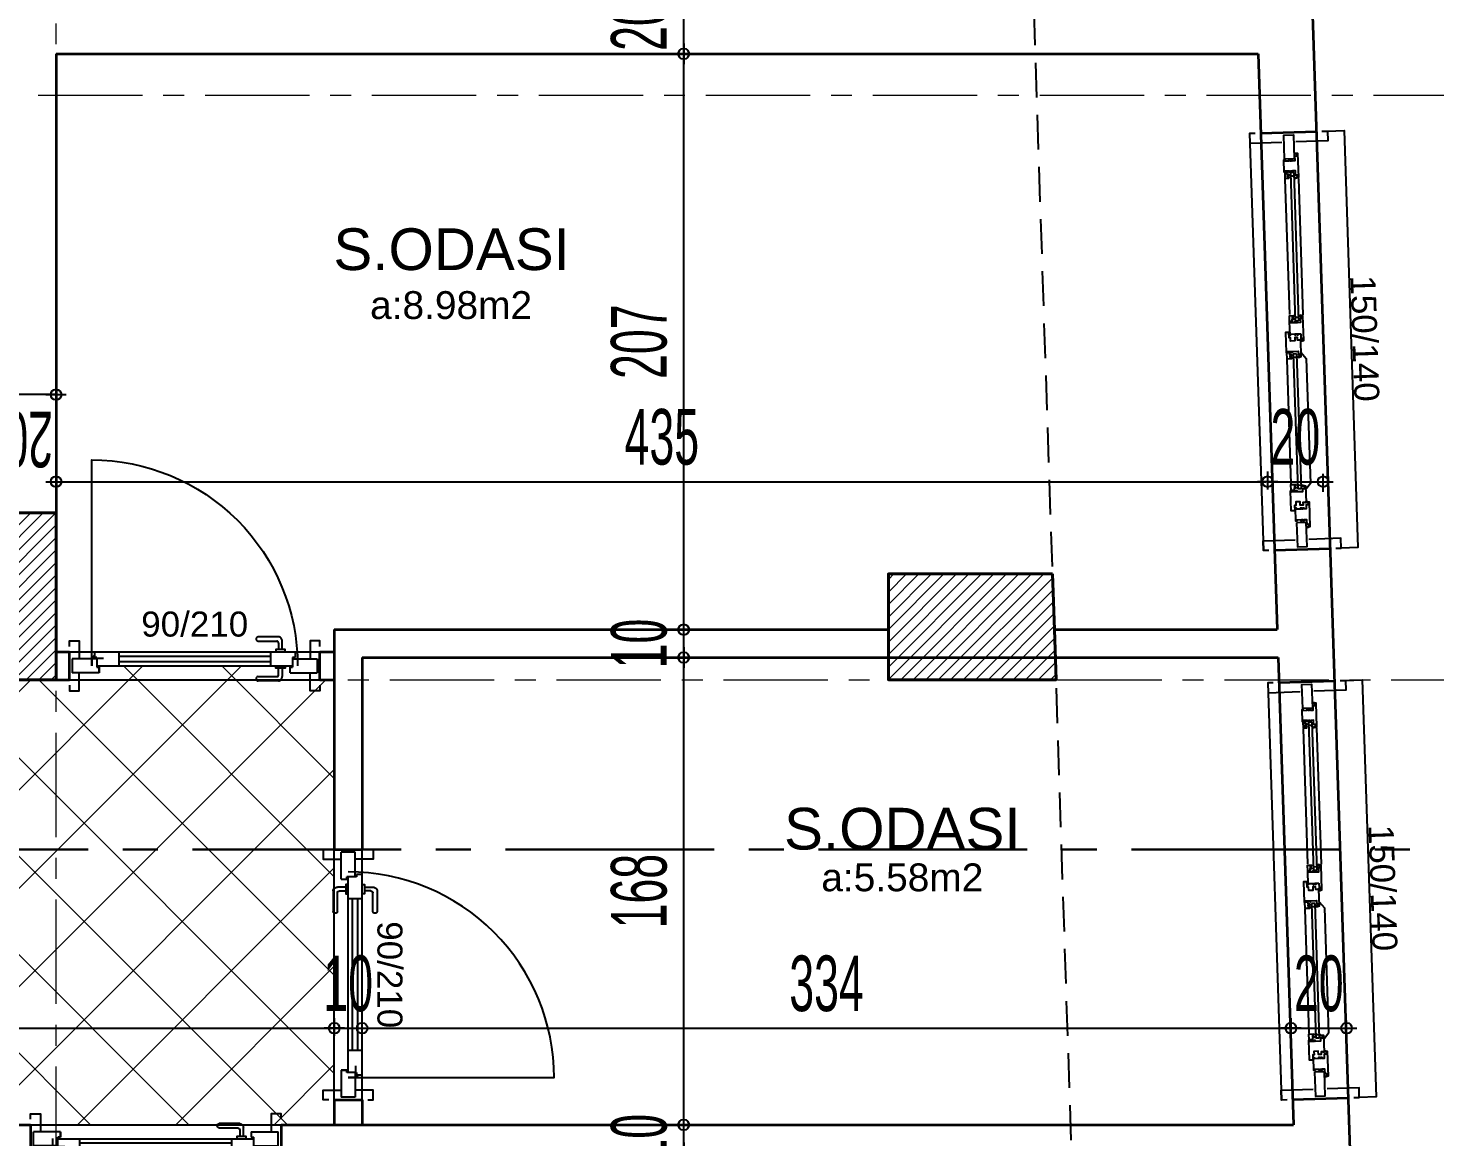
# Model space of a CAD drawing. Extents: x 386248 to 427517, y 4539405 to 4542296.
# Drawn here: x 394854 to 395360, y 4540521 to 4540920 of the extents above; entities that cross this region are included whole.
import ezdxf
from ezdxf.enums import TextEntityAlignment as Align

# ---------------------------------------------------------------- set-up
doc = ezdxf.new("R2010")
doc.units = 0
for name, pattern in [('CENTER', [2, 1.25, -0.25, 0.25, -0.25]), ('CENTER2', [1.125, 0.75, -0.125, 0.125, -0.125]), ('CENTERX2', [4, 2.5, -0.5, 0.5, -0.5]), ('DASHED2', [0.375, 0.25, -0.125]), ('DUZ', [0])]:
    doc.linetypes.add(name, pattern=pattern)
for name, color, linetype, lineweight in [('AKS', 251, 'CENTERX2', 20), ('DUVAR', 4, 'Continuous', 35), ('GOR1', 51, 'Continuous', 25), ('kolon', 1, 'Continuous', 40), ('OLCU10', 2, 'Continuous', 25), ('tarama kolon', 8, 'Continuous', 13), ('tarama ıslak zemin', 216, 'Continuous', 9), ('ölçü20', 1, 'Continuous', 20)]:
    doc.layers.add(name, color=color, linetype=linetype, lineweight=lineweight)
for name, color, linetype in [('alan', 7, 'Continuous'), ('DIM', 7, 'Continuous'), ('duvar-kesim', 250, 'Continuous'), ('kapi', 16, 'Continuous'), ('kapi-yazi', 140, 'Continuous'), ('mahal', 7, 'Continuous'), ('penc-yazi', 7, 'Continuous'), ('pencere', 7, 'Continuous'), ('Standart', 7, 'Continuous'), ('Y-IMAR', 15, 'DUZ')]:
    doc.layers.add(name, color=color, linetype=linetype)
doc.styles.add('Dış Ölçü', font='', dxfattribs={"height": 12})
doc.styles.get("Standard").update_dxf_attribs({"font": 'arial.ttf'})
doc.styles.add('T', font='ISOt.shx', dxfattribs={"width": 0.6})
doc.styles.get('Dış Ölçü').set_extended_font_data('Arial')
doc.dimstyles.new('DOT2', dxfattribs={"dimtxt": 20, "dimasz": 0.7, "dimexe": 5, "dimexo": 5, "dimgap": 6, "dimtad": 1, "dimdec": 0, "dimdsep": 46, "dimtxsty": 'T', "dimblk1": 'SEL2', "dimblk2": 'SEL2', "dimsah": 1, "dimcen": 0, "dimse1": 1, "dimse2": 1, "dimclrd": 256, "dimclre": 256, "dimclrt": 256, "dimadec": 0, "dimazin": 0, "dimtfac": 1, "dimtdec": 0, "dimtix": 1, "dimtmove": 2, "dimatfit": 3, "dimldrblk": 'SEL2', "dimfxl": 1, "dimtolj": 1, "dimtzin": 0, "dimarcsym": 0})

# ---------------------------------------------------------------- blocks, each defined once
blk = doc.blocks.new('fm-door1')
at = {"linetype": 'Continuous'}
for p, q in [((0, 2.5), (0, -2.5)), ((10, 2.5), (0, 2.5)), ((7.97, 3.18), (7.97, -0.03)), ((8.4, 2.76), (12.78, 2.76)), ((9, 5), (91, 5)), ((9, 5), (9, 3)), ((10, 3), (9, 3)), ((10, 3), (10, -0.5)), ((10, 3), (10, -0.5)), ((10, 0), (90, 0)), ((19, 5), (19, 0)), ((81, 5), (81, 0)), ((91, 3), (90, 3)), ((90, 3), (90, -0.5)), ((90, 2.5), (100, 2.5)), ((91, 5), (91, 3)), ((100, 2.5), (100, -2.5)), ((11, -2.5), (0, -2.5)), ((10, -0.5), (11, -0.5)), ((11, -0.5), (10, -0.5)), ((11, -0.5), (11, -2.5)), ((11, -2.5), (11, -0.5)), ((89, -2.5), (89, -0.5)), ((89, -0.5), (90, -0.5)), ((89, -2.5), (100, -2.5))]:
    blk.add_line(p, q, dxfattribs=at)
at = {"color": 8, "linetype": 'Continuous'}
for p, q in [((19, 3.5), (81, 3.5)), ((19, 1.5), (81, 1.5))]:
    blk.add_line(p, q, dxfattribs=at)
at = {"linetype": 'Continuous'}
for points in [[(85.76, 5.81), (85.76, 8.89, 0.414214), (84.24, 10.41), (75.86, 10.41, 1), (75.86, 8.89), (83.48, 8.89, -0.414214), (84.24, 8.13), (84.24, 5.81)], [(85.76, -0.81), (85.76, -3.89, -0.414214), (84.24, -5.41), (75.86, -5.41, -1), (75.86, -3.89), (83.48, -3.89, 0.414214), (84.24, -3.13), (84.24, -0.81)]]:
    blk.add_lwpolyline(points, format="xyb", dxfattribs=at)
for points in [[(86.9, 5), (86.9, 5.81), (83.1, 5.81), (83.1, 5)], [(86.9, 0), (86.9, -0.81), (83.1, -0.81), (83.1, 0)]]:
    blk.add_lwpolyline(points, dxfattribs=at)
blk.add_circle((8.4, 3.18), 0.426, dxfattribs=at)
blk = doc.blocks.new('SEL2')
at = {"layer": 'OLCU10'}
for p, q in [((5.25, 0), (-5.25, 0)), ((0, 5.25), (0, -3.95))]:
    blk.add_line(p, q, dxfattribs=at)
blk.add_circle((0, 0), 2.75, dxfattribs=at)
blk = doc.blocks.new('*D1990')
at = {"layer": 'Defpoints', "color": 0}
for p in [(395090.1, 4540525.76), (395100.7, 4540525.76), (395100.7, 4540515.76)]:
    blk.add_point(p, dxfattribs=at)
at = {"layer": 'DIM', "lineweight": -2}
for p, q in [((395090.1, 4540526.46), (395090.1, 4540527.16)), ((395090.1, 4540515.76), (395090.1, 4540525.76)), ((395090.1, 4540515.06), (395090.1, 4540514.36))]:
    blk.add_line(p, q, dxfattribs=at)
at = {"layer": 'DIM', "linetype": 'ByBlock', "lineweight": -2, "xscale": 0.7, "yscale": 0.7, "zscale": 0.7}
for p, rotation in [((395090.1, 4540525.76), 270), ((395090.1, 4540515.76), 90)]:
    blk.add_blockref('SEL2', p, dxfattribs=dict(at, rotation=rotation))
at = {"layer": 'DIM', "insert": (395074.1, 4540520.76), "char_height": 20, "attachment_point": 5, "rotation": 90, "style": 'T'}
blk.add_mtext('\\A1;10', dxfattribs=at)
blk = doc.blocks.new('*D1991')
at = {"layer": 'Defpoints', "color": 0}
for p in [(395090.1, 4540693.76), (395100.7, 4540693.76), (395100.7, 4540525.76)]:
    blk.add_point(p, dxfattribs=at)
at = {"layer": 'DIM', "lineweight": -2}
blk.add_line((395090.1, 4540526.46), (395090.1, 4540693.06), dxfattribs=at)
at = {"layer": 'DIM', "linetype": 'ByBlock', "lineweight": -2, "xscale": 0.7, "yscale": 0.7, "zscale": 0.7}
for p, rotation in [((395090.1, 4540693.76), 90), ((395090.1, 4540525.76), 270)]:
    blk.add_blockref('SEL2', p, dxfattribs=dict(at, rotation=rotation))
at = {"layer": 'DIM', "insert": (395074.1, 4540609.76), "char_height": 20, "attachment_point": 5, "rotation": 90, "style": 'T'}
blk.add_mtext('\\A1;168', dxfattribs=at)
blk = doc.blocks.new('*D1992')
at = {"layer": 'Defpoints', "color": 0}
for p in [(395090.1, 4540703.76), (395108.37, 4540703.76), (395100.7, 4540693.76)]:
    blk.add_point(p, dxfattribs=at)
at = {"layer": 'DIM', "lineweight": -2}
for p, q in [((395090.1, 4540704.46), (395090.1, 4540705.16)), ((395090.1, 4540693.76), (395090.1, 4540703.76)), ((395090.1, 4540693.06), (395090.1, 4540692.36))]:
    blk.add_line(p, q, dxfattribs=at)
at = {"layer": 'DIM', "linetype": 'ByBlock', "lineweight": -2, "xscale": 0.7, "yscale": 0.7, "zscale": 0.7}
for p, rotation in [((395090.1, 4540703.76), 270), ((395090.1, 4540693.76), 90)]:
    blk.add_blockref('SEL2', p, dxfattribs=dict(at, rotation=rotation))
at = {"layer": 'DIM', "insert": (395074.1, 4540698.76), "char_height": 20, "attachment_point": 5, "rotation": 90, "style": 'T'}
blk.add_mtext('\\A1;10', dxfattribs=at)
blk = doc.blocks.new('*D1993')
at = {"layer": 'Defpoints', "color": 0}
for p in [(395090.1, 4540910.76), (395108.37, 4540910.76), (395108.37, 4540703.76)]:
    blk.add_point(p, dxfattribs=at)
at = {"layer": 'DIM', "lineweight": -2}
blk.add_line((395090.1, 4540704.46), (395090.1, 4540910.06), dxfattribs=at)
at = {"layer": 'DIM', "linetype": 'ByBlock', "lineweight": -2, "xscale": 0.7, "yscale": 0.7, "zscale": 0.7}
for p, rotation in [((395090.1, 4540910.76), 90), ((395090.1, 4540703.76), 270)]:
    blk.add_blockref('SEL2', p, dxfattribs=dict(at, rotation=rotation))
at = {"layer": 'DIM', "insert": (395074.1, 4540807.26), "char_height": 20, "attachment_point": 5, "rotation": 90, "style": 'T'}
blk.add_mtext('\\A1;207', dxfattribs=at)
blk = doc.blocks.new('*D1994')
at = {"layer": 'Defpoints', "color": 0}
for p in [(395090.1, 4540930.76), (395108.37, 4540930.76), (395108.37, 4540910.76)]:
    blk.add_point(p, dxfattribs=at)
at = {"layer": 'DIM', "lineweight": -2}
for p, q in [((395090.1, 4540931.46), (395090.1, 4540932.16)), ((395090.1, 4540910.76), (395090.1, 4540930.76)), ((395090.1, 4540910.06), (395090.1, 4540909.36))]:
    blk.add_line(p, q, dxfattribs=at)
at = {"layer": 'DIM', "linetype": 'ByBlock', "lineweight": -2, "xscale": 0.7, "yscale": 0.7, "zscale": 0.7}
for p, rotation in [((395090.1, 4540930.76), 270), ((395090.1, 4540910.76), 90)]:
    blk.add_blockref('SEL2', p, dxfattribs=dict(at, rotation=rotation))
at = {"layer": 'DIM', "insert": (395074.1, 4540920.76), "char_height": 20, "attachment_point": 5, "rotation": 90, "style": 'T'}
blk.add_mtext('\\A1;20', dxfattribs=at)
blk = doc.blocks.new('*D2009')
at = {"layer": 'Defpoints', "color": 0}
for p in [(394484.52, 4540582.93), (394964.52, 4540582.93), (394964.52, 4540560.48)]:
    blk.add_point(p, dxfattribs=at)
at = {"layer": 'DIM', "lineweight": -2}
blk.add_line((394485.22, 4540560.48), (394963.82, 4540560.48), dxfattribs=at)
at = {"layer": 'DIM', "linetype": 'ByBlock', "lineweight": -2, "xscale": 0.7, "yscale": 0.7, "zscale": 0.7, "rotation": 180}
blk.add_blockref('SEL2', (394484.52, 4540560.48), dxfattribs=at)
at = {"layer": 'DIM', "linetype": 'ByBlock', "lineweight": -2, "xscale": 0.7, "yscale": 0.7, "zscale": 0.7}
blk.add_blockref('SEL2', (394964.52, 4540560.48), dxfattribs=at)
at = {"layer": 'DIM', "insert": (394724.52, 4540576.48), "char_height": 20, "attachment_point": 5, "style": 'T'}
blk.add_mtext('\\A1;480', dxfattribs=at)
blk = doc.blocks.new('*D2010')
at = {"layer": 'Defpoints', "color": 0}
for p in [(394964.52, 4540582.93), (394974.52, 4540560.48), (394974.52, 4540525.76)]:
    blk.add_point(p, dxfattribs=at)
at = {"layer": 'DIM', "lineweight": -2}
for p, q in [((394963.82, 4540560.48), (394963.12, 4540560.48)), ((394964.52, 4540560.48), (394974.52, 4540560.48)), ((394975.22, 4540560.48), (394975.92, 4540560.48))]:
    blk.add_line(p, q, dxfattribs=at)
at = {"layer": 'DIM', "linetype": 'ByBlock', "lineweight": -2, "xscale": 0.7, "yscale": 0.7, "zscale": 0.7}
blk.add_blockref('SEL2', (394964.52, 4540560.48), dxfattribs=at)
at = {"layer": 'DIM', "linetype": 'ByBlock', "lineweight": -2, "xscale": 0.7, "yscale": 0.7, "zscale": 0.7, "rotation": 180}
blk.add_blockref('SEL2', (394974.52, 4540560.48), dxfattribs=at)
at = {"layer": 'DIM', "insert": (394969.52, 4540576.48), "char_height": 20, "attachment_point": 5, "style": 'T'}
blk.add_mtext('\\A1;10', dxfattribs=at)
blk = doc.blocks.new('*D2011')
at = {"layer": 'Defpoints', "color": 0}
for p in [(395308.38, 4540560.48), (395308.38, 4540552.52), (394974.52, 4540525.76)]:
    blk.add_point(p, dxfattribs=at)
at = {"layer": 'DIM', "lineweight": -2}
blk.add_line((394975.22, 4540560.48), (395307.68, 4540560.48), dxfattribs=at)
at = {"layer": 'DIM', "linetype": 'ByBlock', "lineweight": -2, "xscale": 0.7, "yscale": 0.7, "zscale": 0.7, "rotation": 180}
blk.add_blockref('SEL2', (394974.52, 4540560.48), dxfattribs=at)
at = {"layer": 'DIM', "linetype": 'ByBlock', "lineweight": -2, "xscale": 0.7, "yscale": 0.7, "zscale": 0.7}
blk.add_blockref('SEL2', (395308.38, 4540560.48), dxfattribs=at)
at = {"layer": 'DIM', "insert": (395141.45, 4540576.48), "char_height": 20, "attachment_point": 5, "style": 'T'}
blk.add_mtext('\\A1;334', dxfattribs=at)
blk = doc.blocks.new('*D2012')
at = {"layer": 'Defpoints', "color": 0}
for p in [(395328.37, 4540560.48), (395328.37, 4540553.17), (395308.38, 4540552.52)]:
    blk.add_point(p, dxfattribs=at)
at = {"layer": 'DIM', "lineweight": -2}
for p, q in [((395307.68, 4540560.48), (395306.98, 4540560.48)), ((395308.38, 4540560.48), (395328.37, 4540560.48)), ((395329.07, 4540560.48), (395329.77, 4540560.48))]:
    blk.add_line(p, q, dxfattribs=at)
at = {"layer": 'DIM', "linetype": 'ByBlock', "lineweight": -2, "xscale": 0.7, "yscale": 0.7, "zscale": 0.7}
blk.add_blockref('SEL2', (395308.38, 4540560.48), dxfattribs=at)
at = {"layer": 'DIM', "linetype": 'ByBlock', "lineweight": -2, "xscale": 0.7, "yscale": 0.7, "zscale": 0.7, "rotation": 180}
blk.add_blockref('SEL2', (395328.37, 4540560.48), dxfattribs=at)
at = {"layer": 'DIM', "insert": (395318.37, 4540576.48), "char_height": 20, "attachment_point": 5, "style": 'T'}
blk.add_mtext('\\A1;20', dxfattribs=at)
blk = doc.blocks.new('*D2035')
at = {"layer": 'Defpoints', "color": 0}
for p in [(394864.52, 4540817.77), (395299.99, 4540807.26), (395299.99, 4540756.95)]:
    blk.add_point(p, dxfattribs=at)
at = {"layer": 'DIM', "lineweight": -2}
blk.add_line((394865.22, 4540756.95), (395299.29, 4540756.95), dxfattribs=at)
at = {"layer": 'DIM', "linetype": 'ByBlock', "lineweight": -2, "xscale": 0.7, "yscale": 0.7, "zscale": 0.7}
blk.add_blockref('SEL2', (395299.99, 4540756.95), dxfattribs=at)
at = {"layer": 'DIM', "linetype": 'ByBlock', "lineweight": -2, "xscale": 0.7, "yscale": 0.7, "zscale": 0.7, "rotation": 180}
blk.add_blockref('SEL2', (394864.52, 4540756.95), dxfattribs=at)
at = {"layer": 'DIM', "insert": (395082.26, 4540772.95), "char_height": 20, "attachment_point": 5, "style": 'T'}
blk.add_mtext('\\A1;435', dxfattribs=at)
blk = doc.blocks.new('*D2036')
at = {"layer": 'Defpoints', "color": 0}
for p in [(395299.99, 4540807.26), (395319.93, 4540756.95), (395319.93, 4540748.69)]:
    blk.add_point(p, dxfattribs=at)
at = {"layer": 'DIM', "lineweight": -2}
for p, q in [((395299.29, 4540756.95), (395298.59, 4540756.95)), ((395299.99, 4540756.95), (395319.93, 4540756.95)), ((395320.63, 4540756.95), (395321.33, 4540756.95))]:
    blk.add_line(p, q, dxfattribs=at)
at = {"layer": 'DIM', "linetype": 'ByBlock', "lineweight": -2, "xscale": 0.7, "yscale": 0.7, "zscale": 0.7}
blk.add_blockref('SEL2', (395299.99, 4540756.95), dxfattribs=at)
at = {"layer": 'DIM', "linetype": 'ByBlock', "lineweight": -2, "xscale": 0.7, "yscale": 0.7, "zscale": 0.7, "rotation": 180}
blk.add_blockref('SEL2', (395319.93, 4540756.95), dxfattribs=at)
at = {"layer": 'DIM', "insert": (395309.96, 4540772.95), "char_height": 20, "attachment_point": 5, "style": 'T'}
blk.add_mtext('\\A1;20', dxfattribs=at)
blk = doc.blocks.new('fm-win2')
at = {"color": 8, "linetype": 'Continuous'}
for p, q in [((11, 1.37), (11, 0.17)), ((11, 1.37), (54.25, 1.37)), ((11, 0.17), (54.25, 0.17)), ((12, 1.37), (12, 0.17)), ((12.75, 3), (52.5, 3)), ((53.25, 1.37), (53.25, 0.17)), ((54.25, 1.37), (54.25, 0.17)), ((63.85, 0.28), (63.85, -0.92)), ((63.85, 0.28), (103.15, 0.28)), ((64.85, 0.28), (64.85, -0.92)), ((102.15, 0.28), (102.15, -0.92)), ((103.15, 0.28), (103.15, -0.92)), ((12.85, -1.85), (52.3, -1.85)), ((63.85, -0.92), (103.15, -0.92)), ((65.4, -3.35), (101.6, -3.35))]:
    blk.add_line(p, q, dxfattribs=at)
at = {"linetype": 'Continuous'}
for points in [[(7, -1.75), (0, -1.75), (0, 1.75), (7, 1.75)], [(7.5, -1.7), (7.5, -0.1), (7.2, -0.1), (7.2, 0.2), (7.5, 0.2), (7.5, 0.7), (7.2, 0.7), (7.2, 1), (7.5, 1), (7.5, 2), (6.16, 2), (6.16, 2.7), (5.65, 2.7), (5.51, 2), (5.2, 2), (5.4, 3), (12.5, 3), (12.7, 2), (12.39, 2), (12.25, 2.7), (11.74, 2.7), (11.74, 2), (10.5, 2), (10.5, 1), (10.8, 1), (10.8, 0.7), (10.5, 0.7), (10.5, 0.2), (10.8, 0.2), (10.8, -0.1), (10.5, -0.1), (10.5, -1.7), (10.8, -1.7), (10.8, -2), (7.2, -2), (7.2, -1.7)], [(58, 2), (59.24, 2), (59.24, 2.7), (59.75, 2.7), (59.89, 2), (60.2, 2), (60, 3), (52.75, 3), (52.55, 2), (52.86, 2), (53, 2.7), (53.51, 2.7), (53.51, 2), (54.75, 2), (54.75, 1), (54.45, 1), (54.45, 0.7), (54.75, 0.7), (54.75, 0.2), (54.45, 0.2), (54.45, -0.1), (54.75, -0.1), (54.75, -1.69), (54.45, -1.69), (54.45, -2), (58.3, -2), (58.3, -1.69), (58, -1.69), (58, -0.1), (58.3, -0.1), (58.3, 0.2), (58, 0.2), (58, 0.7), (58.3, 0.7), (58.3, 1), (58, 1)], [(63.05, -1.25), (63.05, 0.9), (63.89, 0.9), (63.89, 1.6), (64.4, 1.6), (64.54, 0.9), (64.85, 0.9), (64.65, 1.9), (59.75, 1.9), (59.75, 1.6), (59.85, 1.6), (59.85, 0.8), (59.05, 0.8), (59.05, -0.2), (60.05, -0.2), (60.05, -1.75), (59.05, -1.75), (59.05, -2.25), (57.5, -2.25), (57.5, -3.5), (63.35, -3.5), (63.35, -3.2), (63.05, -3.2), (63.05, -1.4), (63.35, -1.4), (63.35, -1.25)], [(103.95, -1.4), (103.65, -1.4), (103.65, -1.25), (103.95, -1.25), (103.95, 0.9), (103.11, 0.9), (103.11, 1.6), (102.6, 1.6), (102.46, 0.9), (102.15, 0.9), (102.35, 1.9), (107.25, 1.9), (107.25, 1.6), (107.15, 1.6), (107.15, 0.8), (107.95, 0.8), (107.95, -0.2), (106.95, -0.2), (106.95, -1.75), (107.95, -1.75), (107.95, -2.25), (109.5, -2.25), (109.5, -3.5), (103.65, -3.5), (103.65, -3.2), (103.95, -3.2)], [(109, 0.7), (108.7, 0.7), (108.7, 1), (109, 1), (109, 2), (107.76, 2), (107.76, 2.7), (107.25, 2.7), (107.11, 2), (106.8, 2), (107, 3), (114.35, 3), (114.55, 2), (114.24, 2), (114.1, 2.7), (113.59, 2.7), (113.59, 2), (112.25, 2), (112.25, 1), (112.55, 1), (112.55, 0.7), (112.25, 0.7), (112.25, 0.2), (112.55, 0.2), (112.55, -0.1), (112.25, -0.1), (112.25, -1.69), (112.55, -1.69), (112.55, -2), (108.7, -2), (108.7, -1.69), (109, -1.69), (109, -0.1), (108.7, -0.1), (108.7, 0.2), (109, 0.2)], [(113, -1.75), (120, -1.75), (120, 1.75), (113, 1.75)]]:
    blk.add_lwpolyline(points, close=True, dxfattribs=at)
at = {"color": 8, "linetype": 'Continuous'}
blk.add_lwpolyline([(63.45, 1.9), (65.25, 3.7), (101.75, 3.7), (103.55, 1.9)], dxfattribs=at)
for points in [[(10.9, -1.35), (10.9, -1.85), (12.6, -1.85), (12.6, -0.45), (12.3, -0.45), (12.3, -0.95), (11.8, -0.95), (11.8, -0.45), (11.5, -0.45), (11.5, -1.05), (10.7, -1.05), (10.7, -0.45), (10.6, -0.45), (10.6, -1.35)], [(54.35, -1.35), (54.35, -1.85), (52.65, -1.85), (52.65, -0.45), (52.95, -0.45), (52.95, -0.95), (53.45, -0.95), (53.45, -0.45), (53.75, -0.45), (53.75, -1.05), (54.55, -1.05), (54.55, -0.45), (54.65, -0.45), (54.65, -1.35)], [(63.15, -2.45), (63.45, -2.45), (63.45, -3.35), (65.15, -3.35), (65.15, -1.55), (64.85, -1.55), (64.85, -2.05), (64.35, -2.05), (64.35, -1.55), (64.05, -1.55), (64.05, -2.15), (63.25, -2.15), (63.25, -1.55), (63.15, -1.55)], [(103.85, -2.45), (103.55, -2.45), (103.55, -3.35), (101.85, -3.35), (101.85, -1.55), (102.15, -1.55), (102.15, -2.05), (102.65, -2.05), (102.65, -1.55), (102.95, -1.55), (102.95, -2.15), (103.75, -2.15), (103.75, -1.55), (103.85, -1.55)]]:
    blk.add_lwpolyline(points, close=True, dxfattribs=at)
blk = doc.blocks.new('*D2057')
at = {"layer": 'Defpoints', "color": 0}
for p in [(394864.52, 4540817.77), (394844.52, 4540805.31), (394844.52, 4540788.25)]:
    blk.add_point(p, dxfattribs=at)
at = {"layer": 'DIM', "lineweight": -2}
for p, q in [((394843.82, 4540788.25), (394843.12, 4540788.25)), ((394864.52, 4540788.25), (394844.52, 4540788.25)), ((394865.22, 4540788.25), (394865.92, 4540788.25))]:
    blk.add_line(p, q, dxfattribs=at)
at = {"layer": 'DIM', "linetype": 'ByBlock', "lineweight": -2, "xscale": 0.7, "yscale": 0.7, "zscale": 0.7}
blk.add_blockref('SEL2', (394844.52, 4540788.25), dxfattribs=at)
at = {"layer": 'DIM', "linetype": 'ByBlock', "lineweight": -2, "xscale": 0.7, "yscale": 0.7, "zscale": 0.7, "rotation": 180}
blk.add_blockref('SEL2', (394864.52, 4540788.25), dxfattribs=at)
at = {"layer": 'DIM', "insert": (394854.52, 4540772.25), "char_height": 20, "attachment_point": 5, "rotation": 180, "style": 'T'}
blk.add_mtext('\\A1;20', dxfattribs=at)
blk = doc.blocks.new('KOLONLAR 444')
at = {"layer": 'tarama kolon'}
h = blk.add_hatch(dxfattribs=at)
h.set_pattern_fill('ANSI31', color=256)
h.set_pattern_definition([(45, (2287.4398, -3197.0584), (-2.2450640303, 2.2450640303), [])])
h.paths.add_polyline_path([(397483.55, 4544385.72), (397513.55, 4544385.72), (397513.55, 4544325.72), (397483.55, 4544325.72)])
h.paths.add_polyline_path([(397798.09, 4544357.72), (397798.09, 4544337.72), (397798.09, 4544327.72), (397858.09, 4544327.72), (397857.1, 4544357.72)])
h.paths.add_polyline_path([(397123.55, 4544817.33), (397183.55, 4544817.33), (397183.55, 4544787.33), (397123.55, 4544787.33)])
h.paths.add_polyline_path([(397812.71, 4543913.72), (397812.71, 4543893.72), (397812.71, 4543875.72), (397872.97, 4543875.72), (397872.38, 4543893.72), (397871.72, 4543913.72)])
h.paths.add_polyline_path([(397834.59, 4543572.84), (397834.59, 4543523.46), (397884.59, 4543522.84), (397882.95, 4543572.84)])
h.paths.add_polyline_path([(396633.46, 4544777.33), (396633.46, 4544797.33), (396633.46, 4544817.33), (396573.46, 4544817.33), (396573.5, 4544797.33), (396573.54, 4544777.33)])
h.paths.add_polyline_path([(396625.99, 4543538.54), (396625.99, 4543589.16), (396575.89, 4543589.16), (396575.99, 4543539.16)])
h.paths.add_polyline_path([(397483.55, 4543935.72), (397513.55, 4543935.72), (397513.55, 4543875.72), (397483.55, 4543875.72)])
h.paths.add_polyline_path([(397123.55, 4543875.72), (397123.55, 4543905.72), (397183.55, 4543905.72), (397183.55, 4543875.72)])
h.paths.add_polyline_path([(397373.55, 4544180.72), (397348.55, 4544180.72), (397148.55, 4544180.72), (397148.55, 4544360.72), (397348.55, 4544360.72), (397373.55, 4544360.72), (397373.55, 4544385.72), (397123.55, 4544385.72), (397123.55, 4544155.72), (397123.55, 4544085.72), (397148.55, 4544085.72), (397148.55, 4544155.72), (397373.55, 4544155.72)])
h.paths.add_polyline_path([(397781.97, 4544817.33), (397781.97, 4544797.33), (397781.97, 4544777.33), (397843.29, 4544777.33), (397842.63, 4544797.33), (397841.97, 4544817.33)])
h.paths.add_polyline_path([(396574.84, 4544120.72), (396634.84, 4544120.72), (396634.84, 4544080.72), (396574.92, 4544080.72)])
h.paths.add_polyline_path([(397458.55, 4543528.15), (397458.55, 4543587.78), (397488.55, 4543587.78), (397488.55, 4543527.78)])
h.paths.add_polyline_path([(397453.55, 4544817.33), (397513.55, 4544817.33), (397513.55, 4544787.33), (397453.55, 4544787.33)])
h.paths.add_polyline_path([(397153.55, 4543605.72), (397133.55, 4543605.72), (397123.55, 4543605.72), (397123.55, 4543532.33), (397153.55, 4543531.96), (397153.55, 4543595.72)])
h.paths.add_polyline_path([(396634.04, 4544485.72), (396634.04, 4544505.72), (396634.04, 4544515.72), (396633.46, 4544525.72), (396613.46, 4544525.72), (396574.04, 4544525.72), (396574.12, 4544485.72)])
at = {"layer": 'kolon', "linetype": 'ByBlock'}
blk.add_lwpolyline([(397483.55, 4543935.72), (397513.55, 4543935.72), (397513.55, 4543875.72), (397483.55, 4543875.72)], close=True, dxfattribs=at)
at = {"layer": 'kolon'}
blk.add_lwpolyline([(397871.72, 4543913.72), (397812.71, 4543913.72), (397812.71, 4543893.72), (397812.71, 4543875.72), (397872.97, 4543875.72), (397872.38, 4543893.72)], close=True, dxfattribs=at)
blk = doc.blocks.new('*D2624')
at = {"layer": 'Defpoints', "color": 0}
for p in [(395338.95, 4540535.79), (395555.57, 4540535.79), (395319.95, 4540505.76)]:
    blk.add_point(p, dxfattribs=at)
at = {"layer": 'ölçü20', "lineweight": -2}
for p, q in [((395555.57, 4540536.49), (395555.57, 4540537.19)), ((395555.57, 4540505.76), (395555.57, 4540535.79)), ((395555.57, 4540505.06), (395555.57, 4540504.36))]:
    blk.add_line(p, q, dxfattribs=at)
at = {"layer": 'ölçü20', "linetype": 'ByBlock', "lineweight": -2, "xscale": 0.7, "yscale": 0.7, "zscale": 0.7}
for p, rotation in [((395555.57, 4540535.79), 270), ((395555.57, 4540505.76), 90)]:
    blk.add_blockref('SEL2', p, dxfattribs=dict(at, rotation=rotation))
at = {"layer": 'ölçü20', "insert": (395539.57, 4540520.78), "char_height": 20, "attachment_point": 5, "rotation": 90, "style": 'T'}
blk.add_mtext('\\A1;30', dxfattribs=at)
blk = doc.blocks.new('*D2625')
at = {"layer": 'Defpoints', "color": 0}
for p in [(395334.01, 4540685.71), (395555.57, 4540685.71), (395338.95, 4540535.79)]:
    blk.add_point(p, dxfattribs=at)
at = {"layer": 'ölçü20', "lineweight": -2}
blk.add_line((395555.57, 4540536.49), (395555.57, 4540685.01), dxfattribs=at)
at = {"layer": 'ölçü20', "linetype": 'ByBlock', "lineweight": -2, "xscale": 0.7, "yscale": 0.7, "zscale": 0.7}
for p, rotation in [((395555.57, 4540685.71), 90), ((395555.57, 4540535.79), 270)]:
    blk.add_blockref('SEL2', p, dxfattribs=dict(at, rotation=rotation))
at = {"layer": 'ölçü20', "insert": (395539.57, 4540610.75), "char_height": 20, "attachment_point": 5, "rotation": 90, "style": 'T'}
blk.add_mtext('\\A1;150', dxfattribs=at)
blk = doc.blocks.new('*D2626')
at = {"layer": 'Defpoints', "color": 0}
for p in [(395332.44, 4540733.29), (395555.57, 4540733.29), (395334.01, 4540685.71)]:
    blk.add_point(p, dxfattribs=at)
at = {"layer": 'ölçü20', "lineweight": -2}
blk.add_line((395555.57, 4540686.41), (395555.57, 4540732.59), dxfattribs=at)
at = {"layer": 'ölçü20', "linetype": 'ByBlock', "lineweight": -2, "xscale": 0.7, "yscale": 0.7, "zscale": 0.7}
for p, rotation in [((395555.57, 4540733.29), 90), ((395555.57, 4540685.71), 270)]:
    blk.add_blockref('SEL2', p, dxfattribs=dict(at, rotation=rotation))
at = {"layer": 'ölçü20', "insert": (395539.57, 4540709.5), "char_height": 20, "attachment_point": 5, "rotation": 90, "style": 'T'}
blk.add_mtext('\\A1;48', dxfattribs=at)
blk = doc.blocks.new('*D2627')
at = {"layer": 'Defpoints', "color": 0}
for p in [(395327.51, 4540883.21), (395555.57, 4540883.21), (395332.44, 4540733.29)]:
    blk.add_point(p, dxfattribs=at)
at = {"layer": 'ölçü20', "lineweight": -2}
blk.add_line((395555.57, 4540733.99), (395555.57, 4540882.51), dxfattribs=at)
at = {"layer": 'ölçü20', "linetype": 'ByBlock', "lineweight": -2, "xscale": 0.7, "yscale": 0.7, "zscale": 0.7}
for p, rotation in [((395555.57, 4540883.21), 90), ((395555.57, 4540733.29), 270)]:
    blk.add_blockref('SEL2', p, dxfattribs=dict(at, rotation=rotation))
at = {"layer": 'ölçü20', "insert": (395539.57, 4540808.25), "char_height": 20, "attachment_point": 5, "rotation": 90, "style": 'T'}
blk.add_mtext('\\A1;150', dxfattribs=at)
blk = doc.blocks.new('*D2628')
at = {"layer": 'Defpoints', "color": 0}
for p in [(395324.97, 4540960.29), (395555.57, 4540960.29), (395327.51, 4540883.21)]:
    blk.add_point(p, dxfattribs=at)
at = {"layer": 'ölçü20', "lineweight": -2}
blk.add_line((395555.57, 4540883.91), (395555.57, 4540959.59), dxfattribs=at)
at = {"layer": 'ölçü20', "linetype": 'ByBlock', "lineweight": -2, "xscale": 0.7, "yscale": 0.7, "zscale": 0.7}
for p, rotation in [((395555.57, 4540960.29), 90), ((395555.57, 4540883.21), 270)]:
    blk.add_blockref('SEL2', p, dxfattribs=dict(at, rotation=rotation))
at = {"layer": 'ölçü20', "insert": (395539.57, 4540921.75), "char_height": 20, "attachment_point": 5, "rotation": 90, "style": 'T'}
blk.add_mtext('\\A1;77', dxfattribs=at)
blk = doc.blocks.new('G$C5DD4B624')
at = {"layer": 'Standart', "color": 2, "linetype": 'CENTER2', "lineweight": 30, "ltscale": 100}
blk.add_lwpolyline([(-239.11, 858.4), (2019.62, 858.4)], dxfattribs=at)

msp = doc.modelspace()

# ---------------------------------------------------------------- hatches: boundary and pattern name
at = {"layer": 'tarama ıslak zemin'}
h = msp.add_hatch(dxfattribs=at)
h.set_pattern_fill('ANSI37', color=251, scale=200, angle=180, style=0)
h.set_pattern_definition([(45, (170792.406, 4604203.09), (-17.6776695, 17.6776695), []), (135, (170792.406, 4604203.09), (-17.6776695, -17.6776695), [])])
edge = h.paths.add_edge_path()
edge.add_line((394724.524, 4540685.762), (394534.524, 4540685.762))
edge.add_line((394534.524, 4540685.762), (394484.524, 4540685.762))
edge.add_line((394484.524, 4540685.762), (394484.524, 4540627.932))
edge.add_line((394484.524, 4540627.932), (394484.524, 4540624.432))
edge.add_line((394484.524, 4540624.432), (394484.524, 4540613.973))
edge.add_ellipse((394483.409, 4540613.063), major_axis=(-1.521, 0), ratio=0.88, start_angle=540, end_angle=582.86953, ccw=False)
edge.add_line((394484.93, 4540613.063), (394484.93, 4540605.689))
edge.add_ellipse((394484.169, 4540605.689), major_axis=(-0.76, 0), ratio=0.88, start_angle=477.76263, end_angle=540, ccw=False)
edge.add_line((394484.524, 4540605.097), (394484.524, 4540541.432))
edge.add_line((394484.524, 4540541.432), (394484.524, 4540537.932))
edge.add_line((394484.524, 4540537.932), (394484.524, 4540515.762))
edge.add_line((394484.524, 4540515.762), (394484.524, 4540512.262))
edge.add_line((394484.524, 4540512.262), (394484.524, 4540448.519))
edge.add_ellipse((394484.036, 4540448.005), major_axis=(0.76, 0), ratio=0.88, start_angle=0, end_angle=50.08609, ccw=False)
edge.add_line((394484.796, 4540448.005), (394484.796, 4540440.632))
edge.add_ellipse((394483.275, 4540440.632), major_axis=(-1.521, 0), ratio=0.88, start_angle=145.16675, end_angle=180, ccw=False)
edge.add_line((394484.524, 4540439.867), (394484.524, 4540429.262))
edge.add_line((394484.524, 4540429.262), (394484.524, 4540425.762))
edge.add_line((394484.524, 4540425.762), (394484.524, 4540415.762))
edge.add_line((394484.524, 4540415.762), (394504.524, 4540415.762))
edge.add_line((394504.524, 4540415.762), (394508.738, 4540415.762))
edge.add_line((394508.738, 4540415.762), (394512.238, 4540415.762))
edge.add_line((394512.238, 4540415.762), (394568.384, 4540415.762))
edge.add_ellipse((394568.909, 4540415.408), major_axis=(0, -0.76), ratio=0.78, start_angle=180, end_angle=242.23737, ccw=False)
edge.add_line((394568.909, 4540416.169), (394575.445, 4540416.169))
edge.add_ellipse((394575.445, 4540414.648), major_axis=(0, -1.521), ratio=0.78, start_angle=137.13047, end_angle=180, ccw=False)
edge.add_line((394576.252, 4540415.762), (394585.238, 4540415.762))
edge.add_line((394585.238, 4540415.762), (394588.738, 4540415.762))
edge.add_line((394588.738, 4540415.762), (394614.524, 4540415.762))
edge.add_line((394614.524, 4540415.762), (394614.524, 4540429.403))
edge.add_line((394614.524, 4540429.403), (394614.524, 4540432.903))
edge.add_line((394614.524, 4540432.903), (394614.524, 4540441.889))
edge.add_ellipse((394615.638, 4540442.696), major_axis=(1.521, 0), ratio=0.78, start_angle=540, end_angle=582.86953, ccw=False)
edge.add_line((394614.117, 4540442.696), (394614.117, 4540449.232))
edge.add_ellipse((394614.878, 4540449.232), major_axis=(0.76, 0), ratio=0.78, start_angle=477.76263, end_angle=540, ccw=False)
edge.add_line((394614.524, 4540449.756), (394614.524, 4540505.903))
edge.add_line((394614.524, 4540505.903), (394614.524, 4540509.403))
edge.add_line((394614.524, 4540509.403), (394614.524, 4540525.762))
edge.add_line((394614.524, 4540525.762), (394724.524, 4540525.762))
edge.add_line((394724.524, 4540525.762), (394724.524, 4540685.762))
h.paths.add_polyline_path([(394704.095, 4540596.478), (394744.952, 4540596.478), (394744.952, 4540556.478), (394704.095, 4540556.478)], flags=9)
h.paths.add_polyline_path([(394516.483, 4540397.191), (394516.483, 4540424.334), (394556.483, 4540424.334), (394556.483, 4540397.191)], flags=9)
h.paths.add_polyline_path([(394828.524, 4540685.762), (394825.024, 4540685.762), (394820.524, 4540685.762), (394820.524, 4540611.762, -0.3796789), (394737.121, 4540685.762), (394732.024, 4540685.762), (394728.524, 4540685.762), (394724.524, 4540685.762), (394724.524, 4540525.762), (394839.524, 4540525.762), (394839.524, 4540685.762), (394834.524, 4540685.762)])
h.paths.add_polyline_path([(394755.21, 4540507.191), (394755.21, 4540534.334), (394795.21, 4540534.334), (394795.21, 4540507.191)], flags=9)
h.paths.add_polyline_path([(394839.524, 4540525.762), (394855.383, 4540525.762), (394858.883, 4540525.762), (394864.524, 4540525.762), (394864.524, 4540685.762), (394839.524, 4540685.762)])
edge = h.paths.add_edge_path()
edge.add_ellipse((394944.49, 4540686.877), major_axis=(0, 1.521), ratio=0.88, start_angle=222.86953, end_angle=270)
edge.add_line((394945.828, 4540686.877), (394945.828, 4540689.957))
edge.add_line((394945.828, 4540689.957), (394944.49, 4540689.957))
edge.add_line((394944.49, 4540689.957), (394944.49, 4540687.637))
edge.add_ellipse((394943.821, 4540687.637), major_axis=(0, 0.76), ratio=0.88, start_angle=540, end_angle=630, ccw=False)
edge.add_line((394943.821, 4540686.877), (394937.116, 4540686.877))
edge.add_ellipse((394937.116, 4540686.117), major_axis=(0, 0.76), ratio=0.88, start_angle=0, end_angle=180)
edge.add_line((394937.116, 4540685.356), (394944.49, 4540685.356))
edge.add_ellipse((394944.49, 4540686.877), major_axis=(0, 1.521), ratio=0.88, start_angle=180, end_angle=222.86953)
edge.add_line((394945.4, 4540685.762), (394872.859, 4540685.762))
edge.add_line((394872.859, 4540685.762), (394869.359, 4540685.762))
edge.add_line((394869.359, 4540685.762), (394864.524, 4540685.762))
edge.add_line((394864.524, 4540685.762), (394864.524, 4540525.762))
edge.add_line((394864.524, 4540525.762), (394922.548, 4540525.762))
edge.add_ellipse((394923.14, 4540525.408), major_axis=(0, -0.76), ratio=0.88, start_angle=180, end_angle=242.23737, ccw=False)
edge.add_line((394923.14, 4540526.169), (394930.514, 4540526.169))
edge.add_ellipse((394930.514, 4540524.648), major_axis=(0, -1.521), ratio=0.88, start_angle=137.13047, end_angle=180, ccw=False)
edge.add_line((394931.424, 4540525.762), (394941.883, 4540525.762))
edge.add_line((394941.883, 4540525.762), (394945.383, 4540525.762))
edge.add_line((394945.383, 4540525.762), (394964.524, 4540525.762))
edge.add_line((394964.524, 4540525.762), (394964.524, 4540534.711))
edge.add_line((394964.524, 4540534.711), (394964.524, 4540538.211))
edge.add_line((394964.524, 4540538.211), (394964.524, 4540601.876))
edge.add_ellipse((394964.878, 4540602.468), major_axis=(0.76, 0), ratio=0.88, start_angle=180, end_angle=242.23737, ccw=False)
edge.add_line((394964.117, 4540602.468), (394964.117, 4540609.841))
edge.add_ellipse((394965.638, 4540609.841), major_axis=(1.521, 0), ratio=0.88, start_angle=137.13047, end_angle=180, ccw=False)
edge.add_line((394964.524, 4540610.752), (394964.524, 4540621.211))
edge.add_line((394964.524, 4540621.211), (394964.524, 4540624.711))
edge.add_line((394964.524, 4540624.711), (394964.524, 4540685.762))
edge.add_line((394964.524, 4540685.762), (394959.359, 4540685.762))
edge.add_line((394959.359, 4540685.762), (394955.859, 4540685.762))
edge.add_line((394955.859, 4540685.762), (394945.4, 4540685.762))
edge.add_ellipse((394944.49, 4540686.877), major_axis=(0, 1.521), ratio=0.88, start_angle=540, end_angle=582.86953, ccw=False)
edge.add_line((394944.49, 4540685.356), (394937.116, 4540685.356))
edge.add_ellipse((394937.116, 4540686.117), major_axis=(0, 0.76), ratio=0.88, start_angle=360, end_angle=540, ccw=False)
edge.add_line((394937.116, 4540686.877), (394943.821, 4540686.877))
edge.add_ellipse((394943.821, 4540687.637), major_axis=(0, 0.76), ratio=0.88, start_angle=180, end_angle=270)
edge.add_line((394944.49, 4540687.637), (394944.49, 4540689.957))
edge.add_line((394944.49, 4540689.957), (394943.486, 4540689.957))
edge.add_line((394943.486, 4540689.957), (394943.486, 4540690.762))
edge.add_line((394943.486, 4540690.762), (394941.639, 4540690.762))
edge.add_line((394941.639, 4540690.762), (394887.079, 4540690.762))
edge.add_line((394887.079, 4540690.762), (394879.159, 4540690.762))
edge.add_line((394879.159, 4540690.762), (394879.159, 4540690.262))
edge.add_line((394879.159, 4540690.262), (394880.039, 4540690.262))
edge.add_line((394880.039, 4540690.262), (394880.039, 4540688.262))
edge.add_line((394880.039, 4540688.262), (394872.859, 4540688.262))
edge.add_line((394872.859, 4540688.262), (394872.859, 4540685.762))
edge.add_line((394872.859, 4540685.762), (394945.4, 4540685.762))
h.paths.add_polyline_path([(394955.952, 4540596.478), (394983.095, 4540596.478), (394983.095, 4540556.478), (394955.952, 4540556.478)], flags=9)
h.paths.add_polyline_path([(394585.461, 4540619.098), (394662.886, 4540619.098), (394662.886, 4540596.598), (394585.461, 4540596.598)], flags=24)
h.paths.add_polyline_path([(394678.969, 4540466.33), (394720.295, 4540466.33), (394720.295, 4540443.318), (394678.969, 4540443.318)], flags=24)
h.paths.add_polyline_path([(394605.952, 4540507.151), (394633.095, 4540507.151), (394633.095, 4540467.151), (394605.952, 4540467.151)], flags=24)
h.paths.add_polyline_path([(394530.238, 4540507.151), (394568.809, 4540507.151), (394568.809, 4540467.151), (394530.238, 4540467.151)], flags=24)
h.paths.add_polyline_path([(394516.483, 4540530.334), (394516.483, 4540571.191), (394556.483, 4540571.191), (394556.483, 4540530.334)], flags=24)
h.paths.add_polyline_path([(394591.864, 4540593.746), (394653.869, 4540593.746), (394653.869, 4540578.534), (394591.864, 4540578.534)], flags=24)
h.paths.add_polyline_path([(394755.21, 4540586.477), (394755.21, 4540625.048), (394795.21, 4540625.048), (394795.21, 4540586.477)], flags=24)

# ---------------------------------------------------------------- linework, layer by layer
at = {"layer": 'AKS', "linetype": 'CENTER', "ltscale": 30}
msp.add_line((393424.439, 4540685.762), (395735.568, 4540685.762), dxfattribs=at)
for points in [[(394895.524, 4539849.21), (394864.524, 4539909.21), (394864.524, 4541817.375), (394895.524, 4541877.375)], [(395735.568, 4540874.762), (395675.568, 4540895.762), (393484.439, 4540895.762), (393424.439, 4540874.762)]]:
    msp.add_lwpolyline(points, dxfattribs=at)
at = {"layer": 'DUVAR'}
for p, q in [((395292.999, 4541627.375), (395329.93, 4540505.762)), ((394864.524, 4540910.762), (395296.584, 4540910.762)), ((394864.524, 4540910.762), (394864.524, 4540685.762)), ((395296.584, 4540910.762), (395303.4, 4540703.762)), ((395297.524, 4540882.222), (395317.513, 4540882.88)), ((395302.46, 4540732.303), (395322.449, 4540732.961)), ((394964.524, 4540703.762), (395163.686, 4540703.762)), ((394964.524, 4540703.762), (394964.524, 4540624.711)), ((395223.356, 4540703.762), (395303.4, 4540703.762)), ((394864.524, 4540695.762), (394869.359, 4540695.762)), ((394869.359, 4540685.762), (394869.359, 4540695.762)), ((394959.359, 4540695.762), (394964.524, 4540695.762)), ((394959.359, 4540685.762), (394959.359, 4540695.762)), ((394974.524, 4540693.762), (395303.729, 4540693.762)), ((394974.524, 4540693.762), (394974.524, 4540624.711)), ((395303.729, 4540693.762), (395309.261, 4540525.762)), ((394828.524, 4540685.762), (394864.524, 4540685.762)), ((394864.524, 4540685.762), (394869.359, 4540685.762)), ((394959.359, 4540685.762), (394964.524, 4540685.762)), ((395304.027, 4540684.722), (395324.016, 4540685.38)), ((394964.524, 4540624.711), (394974.524, 4540624.711)), ((394964.524, 4540534.711), (394964.524, 4540525.762)), ((394964.524, 4540534.711), (394974.524, 4540534.711)), ((394974.524, 4540534.711), (394974.524, 4540525.762)), ((395308.963, 4540534.803), (395328.952, 4540535.461)), ((394614.524, 4540525.762), (394855.383, 4540525.762)), ((394855.383, 4540525.762), (394855.383, 4540515.762)), ((394945.383, 4540525.762), (395309.261, 4540525.762)), ((394945.383, 4540525.762), (394945.383, 4540515.762))]:
    msp.add_line(p, q, dxfattribs=at)
at = {"layer": 'DUVAR', "linetype": 'ByBlock'}
for p, q in [((395297.524, 4540882.222), (395317.513, 4540882.88)), ((395302.46, 4540732.303), (395322.449, 4540732.961)), ((395304.027, 4540684.722), (395324.016, 4540685.38)), ((395308.963, 4540534.803), (395328.952, 4540535.461))]:
    msp.add_line(p, q, dxfattribs=at)
at = {"layer": 'duvar-kesim', "linetype": 'ByBlock'}
for p, q in [((395297.524, 4540882.222), (395302.46, 4540732.303)), ((395317.513, 4540882.88), (395322.449, 4540732.961)), ((395304.027, 4540684.722), (395308.963, 4540534.803)), ((395324.016, 4540685.38), (395328.952, 4540535.461))]:
    msp.add_line(p, q, dxfattribs=at)
at = {"layer": 'duvar-kesim'}
for p, q in [((394869.359, 4540695.762), (394959.359, 4540695.762)), ((394869.359, 4540685.762), (394959.359, 4540685.762)), ((394964.524, 4540534.711), (394964.524, 4540624.711)), ((394974.524, 4540534.711), (394974.524, 4540624.711)), ((394855.383, 4540525.762), (394945.383, 4540525.762))]:
    msp.add_line(p, q, dxfattribs=at)
at = {"layer": 'kapi'}
for points in [[(394877.359, 4540690.762), (394877.359, 4540764.762, -0.4142136), (394951.359, 4540690.762, -0.4142136)], [(394969.524, 4540542.711), (395043.524, 4540542.711, 0.4142136), (394969.524, 4540616.711, 0.4142136)]]:
    msp.add_lwpolyline(points, format="xyb", dxfattribs=at)
for points in [[(394869.359, 4540697.762), (394869.359, 4540699.762), (394872.859, 4540699.762), (394872.859, 4540693.262)], [(394959.359, 4540697.762), (394959.359, 4540699.762), (394955.859, 4540699.762), (394955.859, 4540693.262)], [(394869.359, 4540683.762), (394869.359, 4540681.762), (394872.859, 4540681.762), (394872.859, 4540688.262)], [(394959.359, 4540683.762), (394959.359, 4540681.762), (394955.859, 4540681.762), (394955.859, 4540688.262)], [(394962.524, 4540624.711), (394960.524, 4540624.711), (394960.524, 4540621.211), (394967.024, 4540621.211)], [(394976.524, 4540624.711), (394978.524, 4540624.711), (394978.524, 4540621.211), (394972.024, 4540621.211)], [(394962.524, 4540534.711), (394960.524, 4540534.711), (394960.524, 4540538.211), (394967.024, 4540538.211)], [(394976.524, 4540534.711), (394978.524, 4540534.711), (394978.524, 4540538.211), (394972.024, 4540538.211)], [(394855.383, 4540527.762), (394855.383, 4540529.762), (394858.883, 4540529.762), (394858.883, 4540523.262)], [(394945.383, 4540527.762), (394945.383, 4540529.762), (394941.883, 4540529.762), (394941.883, 4540523.262)]]:
    msp.add_lwpolyline(points, dxfattribs=at)
at = {"layer": 'pencere', "linetype": 'ByBlock'}
for points in [[(395295.525, 4540882.156), (395293.526, 4540882.09), (395293.641, 4540878.592), (395305.135, 4540878.971)], [(395293.526, 4540882.09), (395298.462, 4540732.171)], [(395319.512, 4540882.946), (395321.511, 4540883.012), (395321.626, 4540879.514), (395310.132, 4540879.135)], [(395321.511, 4540883.012), (395327.508, 4540883.209), (395332.444, 4540733.29), (395326.447, 4540733.093)], [(395300.461, 4540732.237), (395298.462, 4540732.171), (395298.347, 4540735.67), (395309.841, 4540736.048)], [(395324.448, 4540733.027), (395326.447, 4540733.093), (395326.332, 4540736.591), (395314.838, 4540736.213)], [(395302.028, 4540684.656), (395300.029, 4540684.59), (395300.144, 4540681.092), (395311.638, 4540681.471)], [(395300.029, 4540684.59), (395304.965, 4540534.671)], [(395326.015, 4540685.446), (395328.014, 4540685.512), (395328.129, 4540682.014), (395316.635, 4540681.635)], [(395328.014, 4540685.512), (395334.011, 4540685.709), (395338.947, 4540535.79), (395332.95, 4540535.593)], [(395306.964, 4540534.737), (395304.965, 4540534.671), (395304.85, 4540538.17), (395316.344, 4540538.548)], [(395330.951, 4540535.527), (395332.95, 4540535.593), (395332.835, 4540539.091), (395321.341, 4540538.713)]]:
    msp.add_lwpolyline(points, dxfattribs=at)
at = {"layer": 'Y-IMAR', "linetype": 'DASHED2', "ltscale": 50}
msp.add_lwpolyline([(395192.945, 4541627.375), (393924.439, 4541627.375), (393926.965, 4540349.21), (395235.568, 4540332.881)], close=True, dxfattribs=at)

# ---------------------------------------------------------------- block references
at = {"layer": 'GOR1'}
msp.add_blockref('G$C5DD4B624', (393690.185, 4539766.311), dxfattribs=at)
at = {"layer": 'kapi', "xscale": -0.8800000000000001, "yscale": -1, "zscale": 0.88, "rotation": 180}
msp.add_blockref('fm-door1', (394870.359, 4540690.762), dxfattribs=at)
at = {"layer": 'kapi', "zscale": 0.88}
for p, xscale, rotation in [((394969.524, 4540535.711), -0.88, 270), ((394856.383, 4540520.762), -0.8800000000000001, 180)]:
    msp.add_blockref('fm-door1', p, dxfattribs=dict(at, xscale=xscale, rotation=rotation))
at = {"layer": 'kolon'}
msp.add_blockref('KOLONLAR 444', (-2649.024, -3189.955), dxfattribs=at)
at = {"layer": 'pencere', "linetype": 'ByBlock', "xscale": -1.233333333333359, "yscale": -1, "zscale": 1.23333333333336, "rotation": 91.88587110534326}
for p in [(395307.551, 4540881.551), (395314.054, 4540684.051)]:
    msp.add_blockref('fm-win2', p, dxfattribs=at)

# ---------------------------------------------------------------- texts
at = {"layer": 'alan'}
for s, p in [('a:8.98m2', (395006.506, 4540815.435)), ('a:5.58m2', (395168.685, 4540609.717))]:
    msp.add_text(s, height=10, dxfattribs=at).set_placement(p, align=Align.CENTER)
at = {"layer": 'kapi-yazi'}
msp.add_text('90/210', height=9, dxfattribs=at).set_placement((394914.359, 4540705.762), align=Align.MIDDLE_CENTER)
msp.add_text('90/210', height=9, rotation=270, dxfattribs=at).set_placement((394984.524, 4540579.711), align=Align.MIDDLE_CENTER)
at = {"layer": 'mahal'}
for p in [(395006.698, 4540833.027), (395168.685, 4540624.717)]:
    msp.add_text('S.ODASI', height=15, dxfattribs=at).set_placement(p, align=Align.CENTER)
at = {"layer": 'penc-yazi', "linetype": 'ByBlock', "style": 'Dış Ölçü'}
for p in [(395334.973, 4540808.414), (395341.476, 4540610.914)]:
    msp.add_text('150/140', height=9, rotation=271.88587, dxfattribs=at).set_placement(p, align=Align.MIDDLE_CENTER)

# ---------------------------------------------------------------- dimensions: what is measured, and where the dimension line sits
at = {"layer": 'DIM'}
for base, p1, p2, angle, picture, middle in [((395090.099, 4540930.762), (395108.371, 4540910.762), (395108.371, 4540930.762), 90, '*D1994', (395074.099, 4540920.762)), ((395090.099, 4540910.762), (395108.371, 4540703.762), (395108.371, 4540910.762), 90, '*D1993', (395074.099, 4540807.262)), ((394844.524, 4540788.248), (394864.524, 4540817.767), (394844.524, 4540805.314), 180, '*D2057', (394854.524, 4540772.248)), ((395090.099, 4540703.762), (395100.702, 4540693.762), (395108.371, 4540703.762), 90, '*D1992', (395074.099, 4540698.762)), ((395090.099, 4540693.762), (395100.702, 4540525.762), (395100.702, 4540693.762), 90, '*D1991', (395074.099, 4540609.762)), ((395090.099, 4540525.762), (395100.702, 4540515.762), (395100.702, 4540525.762), 90, '*D1990', (395074.099, 4540520.762))]:
    dim = msp.add_linear_dim(base=base, p1=p1, p2=p2, angle=angle, dimstyle='DOT2', dxfattribs=at)
    dim.commit()
    dim.dimension.update_dxf_attribs({"geometry": picture, "text_midpoint": middle})
for base, p1, p2, picture, middle in [((395299.992, 4540756.948), (394864.524, 4540817.767), (395299.992, 4540807.262), '*D2035', (395082.258, 4540772.948)), ((395319.931, 4540756.948), (395299.992, 4540807.262), (395319.931, 4540748.69), '*D2036', (395309.962, 4540772.948)), ((394964.524, 4540560.478), (394484.524, 4540582.932), (394964.524, 4540582.932), '*D2009', (394724.524, 4540576.478)), ((394974.524, 4540560.478), (394964.524, 4540582.932), (394974.524, 4540525.762), '*D2010', (394969.524, 4540576.478)), ((395308.38, 4540560.478), (394974.524, 4540525.762), (395308.38, 4540552.515), '*D2011', (395141.452, 4540576.478)), ((395328.369, 4540560.478), (395308.38, 4540552.515), (395328.369, 4540553.174), '*D2012', (395318.374, 4540576.478))]:
    dim = msp.add_linear_dim(base=base, p1=p1, p2=p2, dimstyle='DOT2', dxfattribs=at)
    dim.commit()
    dim.dimension.update_dxf_attribs({"geometry": picture, "text_midpoint": middle})
at = {"layer": 'ölçü20'}
for base, p1, p2, picture, middle in [((395555.568, 4540960.29), (395327.508, 4540883.209), (395324.969, 4540960.29), '*D2628', (395539.568, 4540921.75)), ((395555.568, 4540883.209), (395332.444, 4540733.29), (395327.508, 4540883.209), '*D2627', (395539.568, 4540808.25)), ((395555.568, 4540733.29), (395334.011, 4540685.709), (395332.444, 4540733.29), '*D2626', (395539.568, 4540709.5)), ((395555.568, 4540685.709), (395338.947, 4540535.79), (395334.011, 4540685.709), '*D2625', (395539.568, 4540610.75)), ((395555.568, 4540535.79), (395319.953, 4540505.762), (395338.947, 4540535.79), '*D2624', (395539.568, 4540520.776))]:
    dim = msp.add_linear_dim(base=base, p1=p1, p2=p2, angle=90, dimstyle='DOT2', dxfattribs=at)
    dim.commit()
    dim.dimension.update_dxf_attribs({"geometry": picture, "text_midpoint": middle})

doc.saveas('drawing.dxf')
